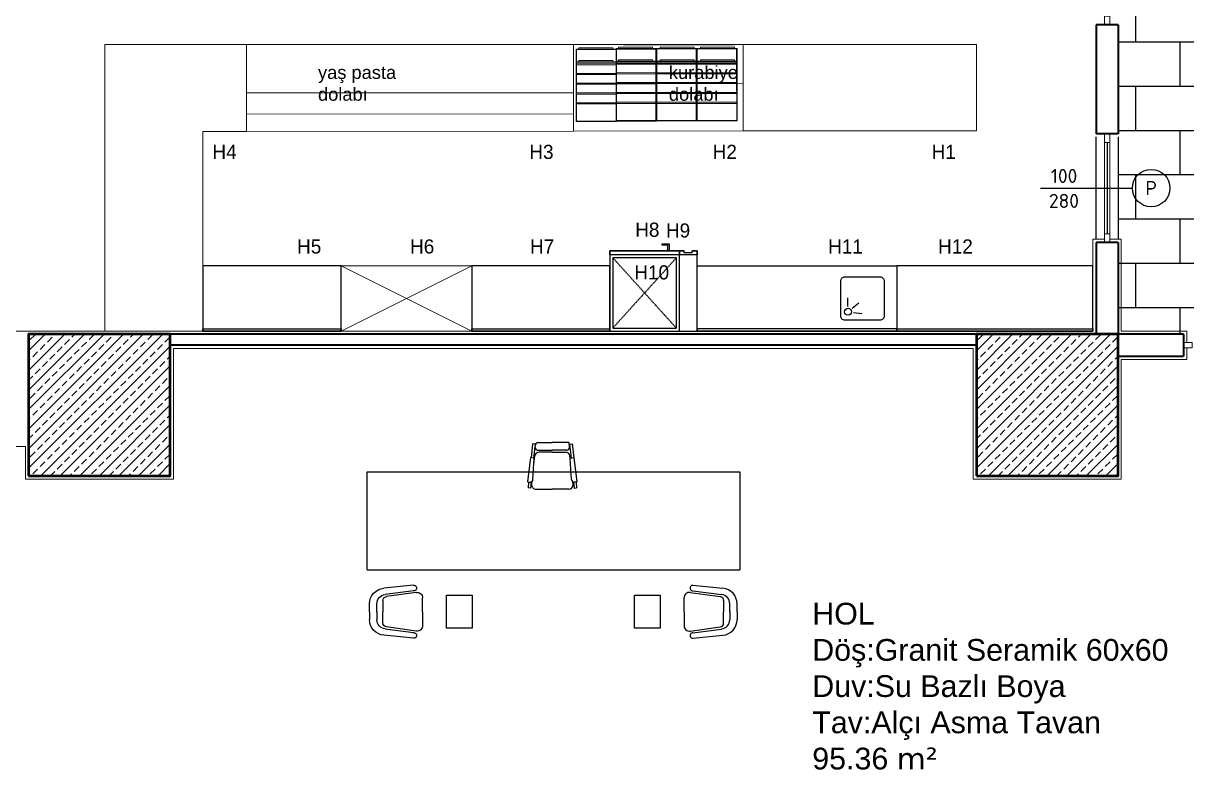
# Model space of a CAD drawing. Header units: millimetres. Extents: x 1443065 to 1517367, y 3763150 to 3779068.
# Drawn here: x 1477789 to 1478857, y 3769047 to 3769733 of the extents above; entities that cross this region are included whole.
import ezdxf
from ezdxf.enums import TextEntityAlignment as Align

# ---------------------------------------------------------------- set-up
doc = ezdxf.new("R2010")
doc.units = ezdxf.units.MM
doc.linetypes.add('DASHED', pattern=[0.75, 0.5, -0.25])
for name, color, linetype, lineweight in [('DUVAR', 2, 'Continuous', 35), ('MAHAL', 52, 'Continuous', 13), ('MERDIVEN', 4, 'Continuous', 20), ('no3_ahsap gorunus on ince', 34, 'Continuous', 13), ('no3_paslanmaz gorunus on', 163, 'Continuous', 15), ('no3_yazı tefriş', 152, 'Continuous', 0), ('SIVA', 3, 'Continuous', 9), ('TASIYICI', 170, 'Continuous', 50)]:
    doc.layers.add(name, color=color, linetype=linetype, lineweight=lineweight)
for name, color, linetype in [('m-DOG_gor', 8, 'Continuous'), ('m-TAR_', 8, 'Continuous'), ('m-TAR_duvar', 8, 'Continuous'), ('m-TAR_yesil', 54, 'Continuous'), ('m-TFR_vitrifiye', 1, 'Continuous'), ('m-YAZ_poz', 7, 'Continuous'), ('S2000-002 Çizgi', 7, 'Continuous'), ('TF', 21, 'Continuous')]:
    doc.layers.add(name, color=color, linetype=linetype)
doc.styles.add('mono', font='isocpeur.ttf')
doc.styles.get("Standard").update_dxf_attribs({"font": 'arial.ttf'})
doc.styles.add('TAKSİM', font='GOTHIC.TTF', dxfattribs={"height": 20})

# ---------------------------------------------------------------- blocks, each defined once
blk = doc.blocks.new('m-penpoz')
blk.add_line((0, -1.625), (0, 0))
blk.add_circle((0, 0.332), 0.332)
blk.add_attdef('POZNO', text='', height=0.18).set_placement((0, 0.332), align=Align.MIDDLE)
blk.add_attdef('WIDTH', text='', height=0.18, rotation=90).set_placement((0, -1.625), align=Align.BOTTOM_LEFT)
blk.add_attdef('HEIGHT', text='', height=0.18, rotation=90).set_placement((0.069, -1.625), align=Align.TOP_LEFT)
blk = doc.blocks.new('10E')
at = {"layer": 'TF'}
for p, q in [((-2, 69.4), (-12.1, 69.4)), ((-1.7, 60), (-12.1, 60)), ((-2.3, 60), (8.1, 60)), ((-2, 69.4), (8.1, 69.4)), ((-35.8, 13.2), (-32, 51.4)), ((-28.9, 13.2), (-24, 49.6)), ((-26.6, 9.8), (-21.3, 48)), ((-16.4, 52.3), (-2, 52.3)), ((12.3, 52.3), (-2, 52.3)), ((22.6, 9.8), (17.3, 48)), ((24.8, 13.2), (20, 49.6)), ((31.8, 13.2), (28, 51.4)), ((-2, 1.8), (-19.7, 1.8)), ((-2, 1.8), (15.7, 1.8))]:
    blk.add_line(p, q, dxfattribs=at)
for centre, radius, start, end in [((-12.1, 49.4), 20, 90, 174.2721), ((-12.1, 48), 12, 90, 172.3616), ((8.1, 49.4), 20, 5.7279, 90), ((8.1, 48), 12, 7.6384, 90), ((-16.4, 47.3), 5, 90, 172.113), ((12.3, 47.3), 5, 7.887, 90), ((-32.3, 13), 3.48, 176.4222, 3.5778), ((-19.7, 8.8), 7, 172.113, 270), ((15.7, 8.8), 7, 270, 7.887), ((28.3, 13), 3.48, 176.4222, 3.5778)]:
    blk.add_arc(centre, radius, start, end, dxfattribs=at)
blk = doc.blocks.new('TEL RAF')
for p, q in [((73884.5, -15211.9, 0), (73884.5, -15253.1, 0)), ((73897.5, -15211.9, 0), (73884.5, -15211.9, 0)), ((73897.5, -15212.4, 0), (73884.5, -15212.4, 0)), ((73885, -15211.9, 0), (73885, -15253.1, 0)), ((73899.4, -15211.9, 0), (73899.4, -15253.1, 0)), ((73900.5, -15211.9, 0), (73900.5, -15253.1, 0)), ((73909.4, -15211.9, 0), (73909.4, -15253.1, 0)), ((73910.5, -15211.9, 0), (73910.5, -15253.1, 0)), ((73919.3, -15211.9, 0), (73919.3, -15253.1, 0)), ((73920.4, -15211.9, 0), (73920.4, -15253.1, 0)), ((73929.3, -15211.9, 0), (73929.3, -15253.1, 0)), ((73930.4, -15211.9, 0), (73930.4, -15253.1, 0)), ((73939.4, -15211.9, 0), (73939.4, -15253.1, 0)), ((73940.5, -15211.9, 0), (73940.5, -15253.1, 0)), ((73897.5, -15252.6, 0), (73884.5, -15252.6, 0)), ((73897.5, -15253.1, 0), (73884.5, -15253.1, 0))]:
    blk.add_line(p, q)
at = {"elevation": 0}
blk.add_lwpolyline([(73958.5, -15211.9), (73897.5, -15211.9), (73897.5, -15253.1), (73958.5, -15253.1), (73958.5, -15211.9)], dxfattribs=at)
for points in [[(73958, -15212.4), (73898, -15212.4), (73898, -15252.6), (73958, -15252.6)], [(73884.5, -15249.2), (73883.1, -15249.2), (73883.1, -15214.5), (73884.5, -15214.5)], [(73897.5, -15249.2), (73896.1, -15249.2), (73896.1, -15214.5), (73897.5, -15214.5)]]:
    blk.add_lwpolyline(points, close=True, dxfattribs=at)
blk = doc.blocks.new('A$C231E5B50')
at = {"layer": 'S2000-002 Çizgi', "linetype": 'DASHED'}
for p, q in [((61.1, 2.7), (2.7, 67.3)), ((61.1, 67.3), (2.7, 2.7))]:
    blk.add_line(p, q, dxfattribs=at)
at = {"layer": 'S2000-002 Çizgi'}
for p, q in [((68.3, 71.9), (68.3, 73.7)), ((75.5, 71.9), (68.3, 71.9)), ((75.5, 71.9), (75.5, 73.7))]:
    blk.add_line(p, q, dxfattribs=at)
for points in [[(53.3, 79), (48, 79), (48, 80), (54.3, 80), (54.3, 79)], [(53.3, 80), (54.3, 80), (54.3, 73.7), (53.3, 73.7), (53.3, 79)], [(68.3, 73.7), (0, 73.7), (0, 0), (80, 0), (80, 73.7), (75.5, 73.7)], [(75.5, 73.7), (80, 73.7), (80, 70), (63.8, 70), (63.8, 73.7), (68.3, 73.7)]]:
    blk.add_lwpolyline(points, dxfattribs=at)
for points in [[(63.8, 70), (0, 70), (0, 73.7), (63.8, 73.7)], [(63.8, 70), (0, 70), (0, 0), (63.8, 0)]]:
    blk.add_lwpolyline(points, close=True, dxfattribs=at)
at = {"layer": 'S2000-002 Çizgi', "linetype": 'DASHED'}
blk.add_lwpolyline([(61.1, 67.3), (2.7, 67.3), (2.7, 2.7), (61.1, 2.7)], close=True, dxfattribs=at)

msp = doc.modelspace()

# ---------------------------------------------------------------- hatches: boundary and pattern name
at = {"layer": 'm-TAR_duvar'}
h = msp.add_hatch(dxfattribs=at)
h.set_pattern_fill('ANSI33', color=256, scale=2)
h.set_pattern_definition([(45, (55132.097, -87364.443), (-8.98025612, 8.98025612), []), (45, (55141.077, -87364.443), (-8.98025612, 8.98025612), [6.35, -3.175])])
h.paths.add_polyline_path([(1477794, 3769317.1), (1477924, 3769317.1), (1477924, 3769447.1), (1477794, 3769447.1)])
h = msp.add_hatch(dxfattribs=at)
h.set_pattern_fill('ANSI33', color=256, scale=2)
h.set_pattern_definition([(45, (56002.096, -87364.443), (-8.98025612, 8.98025612), []), (45, (56011.077, -87364.443), (-8.98025612, 8.98025612), [6.35, -3.175])])
h.paths.add_polyline_path([(1478664, 3769317.1), (1478794, 3769317.1), (1478794, 3769447.1), (1478664, 3769447.1)])
at = {"layer": 'm-TAR_yesil'}
h = msp.add_hatch(dxfattribs=at)
h.set_pattern_fill('AR-B816', color=256, scale=0.2, angle=180)
h.set_pattern_definition([(180, (-27511.64, -51582.264), (-5e-15, -40.64), []), (270, (-27511.64, -51582.264), (40.64, -40.64), [40.64, -40.64])])
edge = h.paths.add_edge_path()
edge.add_line((1478793.9, 3770415.2), (1478793.9, 3769450.1))
edge.add_line((1478793.9, 3769450.1), (1478793.9, 3769447.6))
edge.add_line((1478793.9, 3769447.6), (1480413.9, 3769447.6))
edge.add_line((1480413.9, 3769447.6), (1479253, 3770146.6))
edge.add_line((1479253, 3770146.6), (1478797.4, 3770421))
edge.add_line((1478797.4, 3770421), (1478793.9, 3770415.5))

# ---------------------------------------------------------------- linework, layer by layer
at = {"layer": 'DUVAR'}
for p, q in [((1478774, 3769731.4), (1478774, 3769631.4)), ((1478794, 3769731.4), (1478774, 3769731.4)), ((1478794, 3769731.4), (1478794, 3769631.4)), ((1478794, 3769631.4), (1478774, 3769631.4)), ((1478794, 3769531.4), (1478774, 3769531.4)), ((1478774, 3769531.4), (1478774, 3769447.1)), ((1478794, 3769531.4), (1478794, 3769447.1)), ((1477794, 3769447.1), (1477794, 3769397.1)), ((1478664, 3769447.1), (1477924, 3769447.1)), ((1478854, 3769447.1), (1478794, 3769447.1)), ((1478854, 3769447.1), (1478854, 3769427.1)), ((1478664, 3769437.1), (1477924, 3769437.1)), ((1478794, 3769427.1), (1478854, 3769427.1))]:
    msp.add_line(p, q, dxfattribs=at)
at = {"layer": 'm-DOG_gor', "linetype": 'Continuous'}
for p, q in [((1478774, 3769534.4), (1478774, 3769628.4)), ((1478784, 3769623.4), (1478784, 3769539.4)), ((1478794, 3769628.4), (1478794, 3769534.4))]:
    msp.add_line(p, q, dxfattribs=at)
at = {"layer": 'm-TFR_vitrifiye'}
for p, q in [((1478256.4, 3769346.4), (1478255.2, 3769333.7)), ((1478258.8, 3769346.2), (1478256.4, 3769346.4)), ((1478258.8, 3769346.2), (1478257.5, 3769333.3)), ((1478258.8, 3769343.4), (1478259.1, 3769345.5)), ((1478261.5, 3769347.6), (1478274.7, 3769347.6)), ((1478290.1, 3769347.6), (1478274.7, 3769347.6)), ((1478290.6, 3769343.4), (1478290.1, 3769347.6)), ((1478290.6, 3769346.2), (1478293, 3769346.4)), ((1478290.6, 3769346.2), (1478291.9, 3769333.4)), ((1478293, 3769346.4), (1478294.3, 3769333.7)), ((1478257.8, 3769328), (1478258.6, 3769335.3)), ((1478261.2, 3769340.7), (1478274.7, 3769340.7)), ((1478274.7, 3769338.9), (1478262.6, 3769338.9)), ((1478288.2, 3769340.7), (1478274.7, 3769340.7)), ((1478274.7, 3769338.9), (1478286.9, 3769338.9)), ((1478291.1, 3769333.2), (1478290.9, 3769335.3)), ((1478254.7, 3769333.8), (1478251.9, 3769311.5)), ((1478258.1, 3769333.2), (1478254.7, 3769333.8)), ((1478256.9, 3769313.6), (1478258.1, 3769333.2)), ((1478291.1, 3769333.2), (1478294.5, 3769333.8)), ((1478292.3, 3769313.6), (1478291.1, 3769333.2)), ((1478294.5, 3769333.8), (1478297.3, 3769311.5)), ((1478104.8, 3769230.9), (1478104.8, 3769320.9)), ((1478104.8, 3769320.9), (1478302.8, 3769320.9)), ((1478291.7, 3769320.9), (1478446.8, 3769320.9)), ((1478446.8, 3769320.9), (1478446.8, 3769230.9)), ((1478252.1, 3769311.4), (1478254.5, 3769311.4)), ((1478252.9, 3769311.4), (1478252.4, 3769306)), ((1478254.8, 3769305.8), (1478252.4, 3769306)), ((1478255.4, 3769311.5), (1478254.8, 3769305.8)), ((1478255.7, 3769308.9), (1478256.1, 3769311.9)), ((1478259.7, 3769304.9), (1478274.7, 3769304.9)), ((1478289.7, 3769304.9), (1478274.7, 3769304.9)), ((1478293.7, 3769308.9), (1478293.4, 3769311.7)), ((1478294.1, 3769311.4), (1478294.6, 3769305.8)), ((1478294.6, 3769305.8), (1478297, 3769306)), ((1478297.1, 3769311.4), (1478294.7, 3769311.4)), ((1478296.5, 3769311.4), (1478297, 3769306)), ((1478104.8, 3769230.9), (1478446.8, 3769230.9))]:
    msp.add_line(p, q, dxfattribs=at)
for points in [[(1478201.2, 3769207.4), (1478201.2, 3769177.1), (1478177.6, 3769177.1), (1478177.6, 3769207.4)], [(1478373.6, 3769207.4), (1478373.6, 3769177.1), (1478350, 3769177.1), (1478350, 3769207.4)]]:
    msp.add_lwpolyline(points, close=True, dxfattribs=at)
for centre, radius, start, end in [((1478261.5, 3769345.2), 2.4, 90.0045, 173.2019), ((1478262.6, 3769334.9), 4, 90.0045, 173.8214), ((1478261.2, 3769343.1), 2.4, 173.2019, 270.0045), ((1478286.9, 3769334.9), 4, 6.1875, 90.0045), ((1478288.2, 3769343.1), 2.4, 270.0045, 6.807), ((1478254.5, 3769313.8), 2.4, 269.1205, 356.4034), ((1478294.7, 3769313.8), 2.4, 183.6055, 270.8884), ((1478259.7, 3769308.9), 4, 180.0045, 270.0045), ((1478289.7, 3769308.9), 4, 270.0045, 0.0045)]:
    msp.add_arc(centre, radius, start, end, dxfattribs=at)
at = {"layer": 'MERDIVEN'}
for points in [[(1478786.5, 3769731.4), (1478786.5, 3769739.4), (1478781.5, 3769739.4), (1478781.5, 3769731.4)], [(1478786.5, 3769623.4), (1478786.5, 3769631.4), (1478781.5, 3769631.4), (1478781.5, 3769623.4)], [(1478786.5, 3769539.4), (1478786.5, 3769623.4), (1478781.5, 3769623.4), (1478781.5, 3769539.4)], [(1478786.5, 3769531.4), (1478786.5, 3769539.4), (1478781.5, 3769539.4), (1478781.5, 3769531.4)], [(1478854, 3769434.6), (1478862, 3769434.6), (1478862, 3769439.6), (1478854, 3769439.6)]]:
    msp.add_lwpolyline(points, close=True, dxfattribs=at)
at = {"layer": 'no3_ahsap gorunus on ince'}
msp.add_line((1478370.9, 3769713.4), (1478453.4, 3769713.4), dxfattribs=at)
at = {"layer": 'no3_paslanmaz gorunus on'}
for p, q in [((1477864, 3769450.1), (1477864, 3769713.4)), ((1477864, 3769713.4), (1477954, 3769713.4)), ((1478441.8, 3769712.9), (1478340, 3769712.9)), ((1478450.1, 3769677.4), (1478330.9, 3769677.9)), ((1478294.1, 3769668.9, 0), (1477994, 3769668.8, 0)), ((1478294.1, 3769649.5, 0), (1477994, 3769649.4, 0)), ((1477954, 3769450.1), (1477954, 3769633.4)), ((1478080.8, 3769450.1), (1478200.8, 3769510.1)), ((1478080.8, 3769510.1), (1478200.8, 3769450.1))]:
    msp.add_line(p, q, dxfattribs=at)
msp.add_lwpolyline([(1477954, 3769713.4), (1477994, 3769713.4), (1477994, 3769633.4), (1477954, 3769633.4)], dxfattribs=at)
for points in [[(1478294, 3769713.4), (1477994, 3769713.4), (1477994, 3769633.4), (1478294.1, 3769633.8)], [(1478450, 3769633.9), (1478294.1, 3769633.8), (1478294, 3769713.4), (1478449.9, 3769713.4)], [(1478450, 3769633.9), (1478664, 3769633.9), (1478664, 3769713.4), (1478450, 3769713.4)], [(1478080.8, 3769450.1), (1478200.8, 3769450.1), (1478200.8, 3769510.1), (1478080.8, 3769510.1)]]:
    msp.add_lwpolyline(points, close=True, dxfattribs=at)
at = {"layer": 'S2000-002 Çizgi'}
for p, q in [((1478546, 3769472.7), (1478546, 3769480.6)), ((1478549.9, 3769471.1), (1478556, 3769476.1)), ((1478551.1, 3769467.3), (1478558.9, 3769466.1))]:
    msp.add_line(p, q, dxfattribs=at)
for points in [[(1477954, 3769450.1), (1478080.8, 3769450.1), (1478080.8, 3769510.1), (1477954, 3769510.1)], [(1478200.8, 3769450.1), (1478327.5, 3769450.1), (1478327.5, 3769510.1), (1478200.8, 3769510.1)], [(1478591, 3769450.1), (1478407.5, 3769450.1), (1478407.5, 3769510.1), (1478591, 3769510.1)], [(1478591, 3769450.1), (1478771, 3769450.1), (1478771, 3769510.1), (1478591, 3769510.1)], [(1477954, 3769452.1), (1478080.8, 3769452.1), (1478080.8, 3769450.1), (1477954, 3769450.1)], [(1478200.8, 3769452.1), (1478327.5, 3769452.1), (1478327.5, 3769450.1), (1478200.8, 3769450.1)], [(1478591, 3769452.1), (1478407.5, 3769452.1), (1478407.5, 3769450.1), (1478591, 3769450.1)], [(1478591, 3769452.1), (1478771, 3769452.1), (1478771, 3769450.1), (1478591, 3769450.1)]]:
    msp.add_lwpolyline(points, close=True, dxfattribs=at)
msp.add_lwpolyline([(1478543.4, 3769500), (1478575.4, 3769500, -0.414214), (1478579.4, 3769496), (1478579.4, 3769464, -0.414214), (1478575.4, 3769460), (1478543.4, 3769460, -0.414214), (1478539.4, 3769464), (1478539.4, 3769496, -0.414214)], format="xyb", close=True, dxfattribs=at)
msp.add_circle((1478546.2, 3769467.8), 3.19, dxfattribs=at)
at = {"layer": 'SIVA'}
for points in [[(1478781.5, 3769534.4), (1478771, 3769534.4), (1478771, 3769450.1), (1477681, 3769450.1), (1477681, 3769344.1), (1477791, 3769344.1), (1477791, 3769314.1), (1477927, 3769314.1), (1477927, 3769434.1), (1478661, 3769434.1), (1478661, 3769314.1), (1478797, 3769314.1), (1478797, 3769424.1), (1478857, 3769424.1), (1478857, 3769434.6)], [(1478857, 3769439.6), (1478857, 3769450.1), (1478797, 3769450.1), (1478797, 3769534.4), (1478786.5, 3769534.4)]]:
    msp.add_lwpolyline(points, dxfattribs=at)
at = {"layer": 'TASIYICI'}
for points in [[(1477794, 3769317.1), (1477924, 3769317.1), (1477924, 3769447.1), (1477794, 3769447.1)], [(1478664, 3769317.1), (1478794, 3769317.1), (1478794, 3769447.1), (1478664, 3769447.1)], [(1478664, 3769317.1), (1478794, 3769317.1), (1478794, 3769447.1), (1478664, 3769447.1)]]:
    msp.add_lwpolyline(points, close=True, dxfattribs=at)

# ---------------------------------------------------------------- block references
at = {"layer": 'm-TAR_'}
msp.add_blockref('A$C231E5B50', (1478327.5, 3769450.1), dxfattribs=at)
at = {"layer": 'm-TFR_vitrifiye', "yscale": 0.7200000000000002, "zscale": 0.7200000000000002}
for p, xscale, rotation in [((1478156.9, 3769190.8), -0.7200000000000002, 90), ((1478394.3, 3769190.8), 0.7200000000000002, 270)]:
    msp.add_blockref('10E', p, dxfattribs=dict(at, xscale=xscale, rotation=rotation))
at = {"layer": 'm-YAZ_poz'}
ref = msp.add_blockref('m-penpoz', (1478807.2, 3769581.4), dxfattribs=dict(at, xscale=51.83999999999998, yscale=51.83999999999998, zscale=51.83999999999998, rotation=270.0004505966874))
ref.add_attrib('WIDTH', '100', dxfattribs={"layer": '0', "height": 12.96, "style": 'mono'}).set_placement((1478756.6, 3769582.2), align=Align.BOTTOM_RIGHT)
ref.add_attrib('HEIGHT', '280', dxfattribs={"layer": '0', "height": 12.96, "style": 'mono'}).set_placement((1478758.1, 3769559.3), align=Align.BOTTOM_RIGHT)
ref.add_attrib('POZNO', 'P', dxfattribs={"layer": '0', "height": 13, "style": 'mono'}).set_placement((1478824.4, 3769581.4), align=Align.MIDDLE_CENTER)
at = {"layer": 'no3_paslanmaz gorunus on'}
for p, xscale, yscale, zscale, rotation in [((1464574.9, 3836198.8, 0), -0.9000000000023227, 0.9000000000014552, 0.9000000000014552, 90.02666358492534), ((1464611.5, 3836199.3, 0), -0.9000000000023227, 0.9000000000014552, 0.9000000000014552, 90.02666358492534), ((1492067, 3836212.1, 0), 0.9000000000023227, 0.9000000000023227, 0.9000000000023227, 270.0266635849252), ((1492104.1, 3836212.1, 0), 0.9000000000023227, 0.9000000000023227, 0.9000000000023227, 270.0266635849252)]:
    msp.add_blockref('TEL RAF', p, dxfattribs=dict(at, xscale=xscale, yscale=yscale, zscale=zscale, rotation=rotation))

# ---------------------------------------------------------------- texts
at = {"style": 'TAKSİM'}
for s, p in [('H4', (1477962.7, 3769608.2)), ('H3', (1478253.6, 3769608.2)), ('H2', (1478421.9, 3769608.2)), ('H1', (1478622.9, 3769608.2)), ('H8', (1478350.8, 3769536.7)), ('H9', (1478379, 3769536)), ('H5', (1478040.4, 3769521.3)), ('H6', (1478144.1, 3769521.3)), ('H7', (1478254.2, 3769521.3)), ('H11', (1478527.9, 3769521.3)), ('H12', (1478628.8, 3769521.3)), ('H10', (1478350, 3769497.5))]:
    msp.add_text(s, height=13, dxfattribs=at).set_placement(p)
at = {"layer": 'MAHAL', "insert": (1478513.3, 3769047.1), "char_height": 19.965, "width": 332.74, "attachment_point": 7}
msp.add_mtext('{\\f@Arial Unicode MS|b0|i0|c162|p34;HOL\\PDöş:Granit Seramik 60x60\\PDuv:Su Bazlı Boya\\PTav:Alçı Asma Tavan\\P95.36 \\fVerdana|b0|i0|c162|p34;m²}', dxfattribs=at)
at = {"layer": 'no3_yazı tefriş', "extrusion": (1.38927e-07, -2.56471e-07, 1), "char_height": 12, "width": 102.104, "attachment_point": 4, "text_direction": (1, 0.000465, 0)}
for s, insert in [('yaş pasta dolabı ', (1478059.6, 3769677.6, 0)), ('{\\fArial|b0|i0|c162|p34;kurabiye dolabı }', (1478381.7, 3769677.6, 0))]:
    msp.add_mtext(s, dxfattribs=dict(at, insert=insert))

doc.saveas('drawing.dxf')
